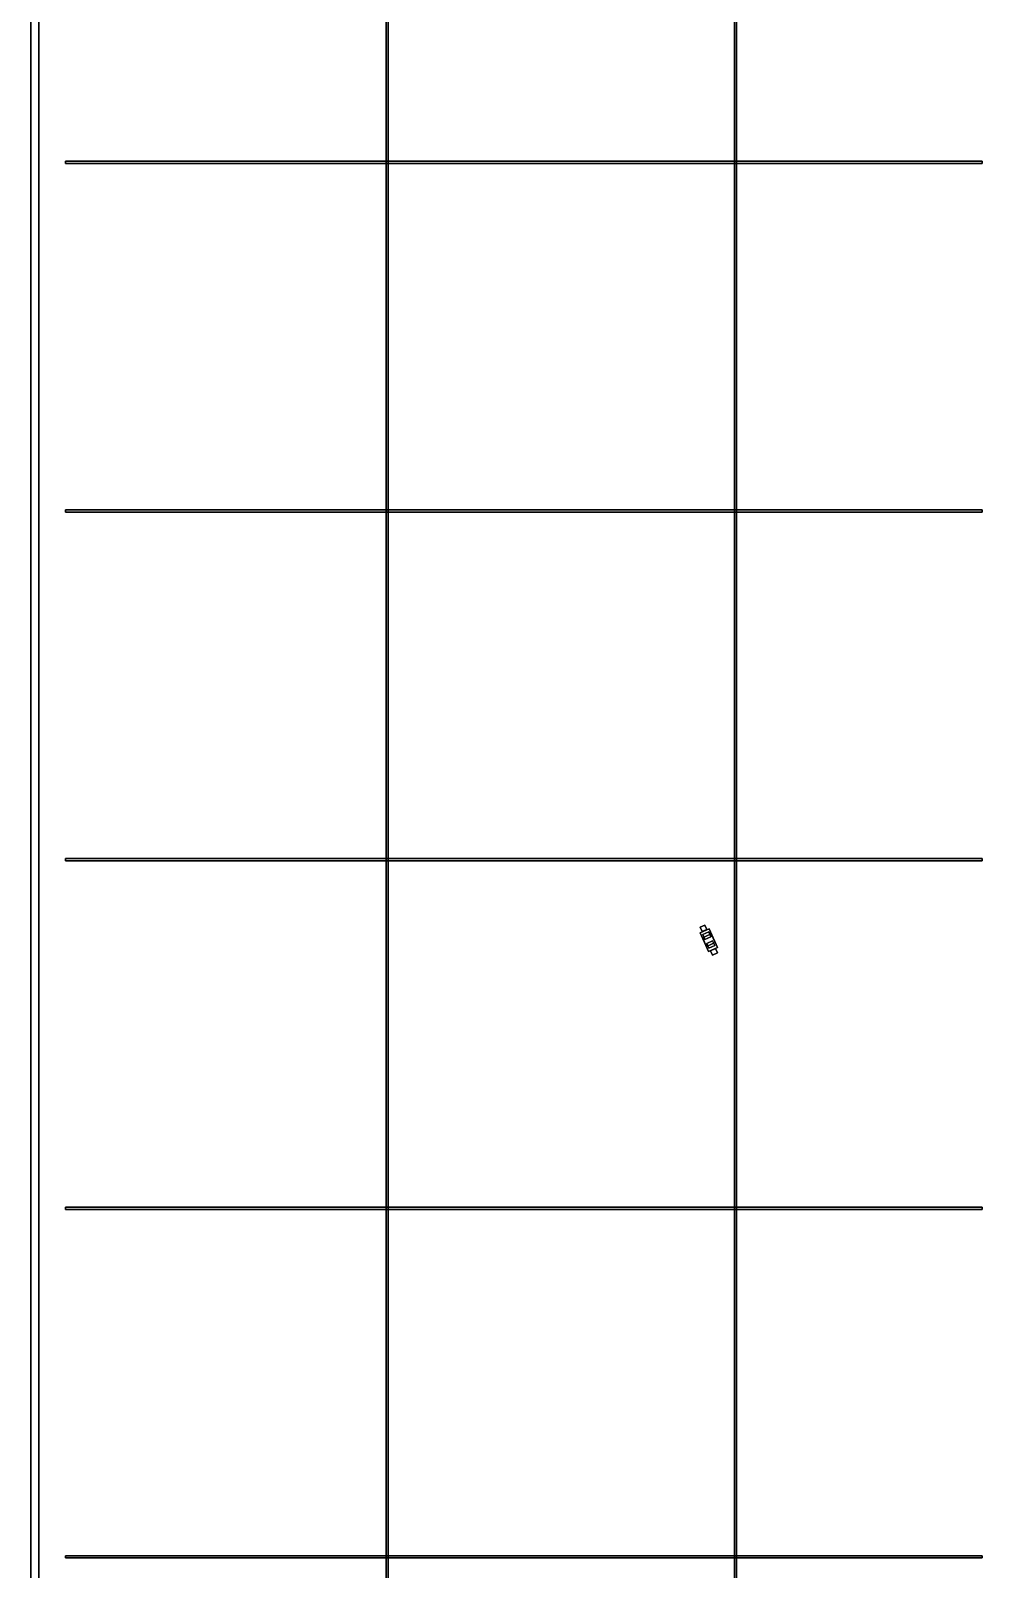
# Model space of a CAD drawing. Header units: metres. Extents: x -0.1 to 82.2, y -4 to 82.7.
# Drawn here: x -0.15 to 17.77, y 25.77 to 54.45 of the extents above; entities that cross this region are included whole.
import ezdxf

# ---------------------------------------------------------------- set-up
doc = ezdxf.new("R2010")
doc.units = ezdxf.units.M
for name, color, linetype in [('A-ENTG', 250, 'Continuous'), ('A-SITE', 8, 'Continuous'), ('A-SITE-JNT', 9, 'Continuous')]:
    doc.layers.add(name, color=color, linetype=linetype)

msp = doc.modelspace()

# ---------------------------------------------------------------- linework, layer by layer
at = {"layer": 'A-ENTG'}
for points in [[(12.338, 37.74, 0.92), (12.429, 37.781, 0.92), (12.466, 37.698, 0.92), (12.375, 37.658, 0.92)], [(12.338, 37.74, 1.34), (12.375, 37.658, 1.34), (12.466, 37.698, 1.34), (12.429, 37.781, 1.34)], [(12.338, 37.74, 0.92), (12.338, 37.74, 1.34), (12.429, 37.781, 1.34), (12.429, 37.781, 0.92)], [(12.338, 37.74, 0.92), (12.375, 37.658, 0.92), (12.375, 37.658, 1.34), (12.338, 37.74, 1.34)], [(12.34, 37.637, 0.8), (12.505, 37.71, 0.8), (12.66, 37.363, 0.8), (12.495, 37.29, 0.8)], [(12.34, 37.637, 1.38), (12.495, 37.29, 1.38), (12.66, 37.363, 1.38), (12.505, 37.71, 1.38)], [(12.34, 37.637, 0.8), (12.34, 37.637, 1.38), (12.505, 37.71, 1.38), (12.505, 37.71, 0.8)], [(12.34, 37.637, 0.8), (12.495, 37.29, 0.8), (12.495, 37.29, 1.38), (12.34, 37.637, 1.38)], [(12.375, 37.658, 0.92), (12.466, 37.698, 0.92), (12.466, 37.698, 1.34), (12.375, 37.658, 1.34)], [(12.381, 37.545, 1.46), (12.545, 37.619, 1.46), (12.619, 37.455, 1.46), (12.455, 37.381, 1.46)], [(12.381, 37.545, 1.7), (12.455, 37.381, 1.7), (12.619, 37.455, 1.7), (12.545, 37.619, 1.7)], [(12.381, 37.545, 1.46), (12.381, 37.545, 1.7), (12.545, 37.619, 1.7), (12.545, 37.619, 1.46)], [(12.388, 37.603), (12.498, 37.652), (12.538, 37.561), (12.429, 37.512)], [(12.388, 37.603, 0.82), (12.429, 37.512, 0.82), (12.538, 37.561, 0.82), (12.498, 37.652, 0.82)], [(12.388, 37.603), (12.388, 37.603, 0.82), (12.498, 37.652, 0.82), (12.498, 37.652)], [(12.388, 37.603), (12.429, 37.512), (12.429, 37.512, 0.82), (12.388, 37.603, 0.82)], [(12.429, 37.781, 0.92), (12.429, 37.781, 1.34), (12.466, 37.698, 1.34), (12.466, 37.698, 0.92)], [(12.498, 37.652), (12.498, 37.652, 0.82), (12.538, 37.561, 0.82), (12.538, 37.561)], [(12.505, 37.71, 0.8), (12.505, 37.71, 1.38), (12.66, 37.363, 1.38), (12.66, 37.363, 0.8)], [(12.545, 37.619, 1.46), (12.545, 37.619, 1.7), (12.619, 37.455, 1.7), (12.619, 37.455, 1.46)], [(12.381, 37.545, 1.46), (12.455, 37.381, 1.46), (12.455, 37.381, 1.7), (12.381, 37.545, 1.7)], [(12.429, 37.512), (12.538, 37.561), (12.538, 37.561, 0.82), (12.429, 37.512, 0.82)], [(12.455, 37.381, 1.46), (12.619, 37.455, 1.46), (12.619, 37.455, 1.7), (12.455, 37.381, 1.7)], [(12.462, 37.439), (12.571, 37.488), (12.612, 37.397), (12.502, 37.348)], [(12.462, 37.439, 0.82), (12.502, 37.348, 0.82), (12.612, 37.397, 0.82), (12.571, 37.488, 0.82)], [(12.462, 37.439), (12.462, 37.439, 0.82), (12.571, 37.488, 0.82), (12.571, 37.488)], [(12.462, 37.439), (12.502, 37.348), (12.502, 37.348, 0.82), (12.462, 37.439, 0.82)], [(12.495, 37.29, 0.8), (12.66, 37.363, 0.8), (12.66, 37.363, 1.38), (12.495, 37.29, 1.38)], [(12.502, 37.348), (12.612, 37.397), (12.612, 37.397, 0.82), (12.502, 37.348, 0.82)], [(12.534, 37.302, 0.92), (12.625, 37.342, 0.92), (12.662, 37.26, 0.92), (12.571, 37.219, 0.92)], [(12.534, 37.302, 1.34), (12.571, 37.219, 1.34), (12.662, 37.26, 1.34), (12.625, 37.342, 1.34)], [(12.534, 37.302, 0.92), (12.534, 37.302, 1.34), (12.625, 37.342, 1.34), (12.625, 37.342, 0.92)], [(12.534, 37.302, 0.92), (12.571, 37.219, 0.92), (12.571, 37.219, 1.34), (12.534, 37.302, 1.34)], [(12.571, 37.488), (12.571, 37.488, 0.82), (12.612, 37.397, 0.82), (12.612, 37.397)], [(12.625, 37.342, 0.92), (12.625, 37.342, 1.34), (12.662, 37.26, 1.34), (12.662, 37.26, 0.92)], [(12.571, 37.219, 0.92), (12.662, 37.26, 0.92), (12.662, 37.26, 1.34), (12.571, 37.219, 1.34)]]:
    msp.add_3dface(points, dxfattribs=at)
at = {"layer": 'A-SITE'}
for points in [[(-0.15, -0.15, -0.18), (-0.15, 82.65, -0.18), (82.15, 82.65, -0.18), (82.15, -0.15, -0.18)], [(-0.15, -0.15, -0.02), (82.15, -0.15, -0.02), (82.15, 82.65, -0.02), (-0.15, 82.65, -0.02)], [(-0.15, -0.15, -0.18), (-0.15, -0.15, -0.02), (-0.15, 82.65, -0.02), (-0.15, 82.65, -0.18)], [(0, 0, -0.6), (0, 82.5, -0.6), (82, 82.5, -0.6), (82, 0, -0.6)], [(0, 0), (82, 0), (82, 82.5), (0, 82.5)], [(0, 0, -0.6), (0, 0), (0, 82.5), (0, 82.5, -0.6)]]:
    msp.add_3dface(points, dxfattribs=at)
at = {"layer": 'A-SITE-JNT'}
for points in [[(6.48, 0.5, 0.002), (6.48, 82, 0.002), (6.52, 82, 0.002), (6.52, 0.5, 0.002)], [(6.48, 0.5, 0.01), (6.52, 0.5, 0.01), (6.52, 82, 0.01), (6.48, 82, 0.01)], [(6.48, 0.5, 0.002), (6.48, 0.5, 0.01), (6.48, 82, 0.01), (6.48, 82, 0.002)], [(6.52, 0.5, 0.002), (6.52, 82, 0.002), (6.52, 82, 0.01), (6.52, 0.5, 0.01)], [(12.98, 0.5, 0.002), (12.98, 82, 0.002), (13.02, 82, 0.002), (13.02, 0.5, 0.002)], [(12.98, 0.5, 0.01), (13.02, 0.5, 0.01), (13.02, 82, 0.01), (12.98, 82, 0.01)], [(12.98, 0.5, 0.002), (12.98, 0.5, 0.01), (12.98, 82, 0.01), (12.98, 82, 0.002)], [(13.02, 0.5, 0.002), (13.02, 82, 0.002), (13.02, 82, 0.01), (13.02, 0.5, 0.01)], [(0.5, 51.98, 0.002), (0.5, 52.02, 0.002), (17.6, 52.02, 0.002), (17.6, 51.98, 0.002)], [(0.5, 51.98, 0.01), (17.6, 51.98, 0.01), (17.6, 52.02, 0.01), (0.5, 52.02, 0.01)], [(0.5, 51.98, 0.002), (0.5, 51.98, 0.01), (0.5, 52.02, 0.01), (0.5, 52.02, 0.002)], [(0.5, 52.02, 0.002), (0.5, 52.02, 0.01), (17.6, 52.02, 0.01), (17.6, 52.02, 0.002)], [(0.5, 51.98, 0.002), (17.6, 51.98, 0.002), (17.6, 51.98, 0.01), (0.5, 51.98, 0.01)], [(17.6, 51.98, 0.002), (17.6, 52.02, 0.002), (17.6, 52.02, 0.01), (17.6, 51.98, 0.01)], [(0.5, 45.48, 0.002), (0.5, 45.52, 0.002), (17.6, 45.52, 0.002), (17.6, 45.48, 0.002)], [(0.5, 45.48, 0.01), (17.6, 45.48, 0.01), (17.6, 45.52, 0.01), (0.5, 45.52, 0.01)], [(0.5, 45.48, 0.002), (0.5, 45.48, 0.01), (0.5, 45.52, 0.01), (0.5, 45.52, 0.002)], [(0.5, 45.52, 0.002), (0.5, 45.52, 0.01), (17.6, 45.52, 0.01), (17.6, 45.52, 0.002)], [(0.5, 45.48, 0.002), (17.6, 45.48, 0.002), (17.6, 45.48, 0.01), (0.5, 45.48, 0.01)], [(17.6, 45.48, 0.002), (17.6, 45.52, 0.002), (17.6, 45.52, 0.01), (17.6, 45.48, 0.01)], [(0.5, 38.98, 0.002), (0.5, 39.02, 0.002), (17.6, 39.02, 0.002), (17.6, 38.98, 0.002)], [(0.5, 38.98, 0.01), (17.6, 38.98, 0.01), (17.6, 39.02, 0.01), (0.5, 39.02, 0.01)], [(0.5, 38.98, 0.002), (0.5, 38.98, 0.01), (0.5, 39.02, 0.01), (0.5, 39.02, 0.002)], [(0.5, 39.02, 0.002), (0.5, 39.02, 0.01), (17.6, 39.02, 0.01), (17.6, 39.02, 0.002)], [(17.6, 38.98, 0.002), (17.6, 39.02, 0.002), (17.6, 39.02, 0.01), (17.6, 38.98, 0.01)], [(0.5, 38.98, 0.002), (17.6, 38.98, 0.002), (17.6, 38.98, 0.01), (0.5, 38.98, 0.01)], [(0.5, 32.48, 0.002), (0.5, 32.52, 0.002), (17.6, 32.52, 0.002), (17.6, 32.48, 0.002)], [(0.5, 32.48, 0.01), (17.6, 32.48, 0.01), (17.6, 32.52, 0.01), (0.5, 32.52, 0.01)], [(0.5, 32.48, 0.002), (0.5, 32.48, 0.01), (0.5, 32.52, 0.01), (0.5, 32.52, 0.002)], [(0.5, 32.52, 0.002), (0.5, 32.52, 0.01), (17.6, 32.52, 0.01), (17.6, 32.52, 0.002)], [(0.5, 32.48, 0.002), (17.6, 32.48, 0.002), (17.6, 32.48, 0.01), (0.5, 32.48, 0.01)], [(17.6, 32.48, 0.002), (17.6, 32.52, 0.002), (17.6, 32.52, 0.01), (17.6, 32.48, 0.01)], [(0.5, 25.98, 0.002), (0.5, 26.02, 0.002), (17.6, 26.02, 0.002), (17.6, 25.98, 0.002)], [(0.5, 25.98, 0.01), (17.6, 25.98, 0.01), (17.6, 26.02, 0.01), (0.5, 26.02, 0.01)], [(0.5, 25.98, 0.002), (0.5, 25.98, 0.01), (0.5, 26.02, 0.01), (0.5, 26.02, 0.002)], [(0.5, 26.02, 0.002), (0.5, 26.02, 0.01), (17.6, 26.02, 0.01), (17.6, 26.02, 0.002)], [(0.5, 25.98, 0.002), (17.6, 25.98, 0.002), (17.6, 25.98, 0.01), (0.5, 25.98, 0.01)], [(17.6, 25.98, 0.002), (17.6, 26.02, 0.002), (17.6, 26.02, 0.01), (17.6, 25.98, 0.01)]]:
    msp.add_3dface(points, dxfattribs=at)

doc.saveas('drawing.dxf')
